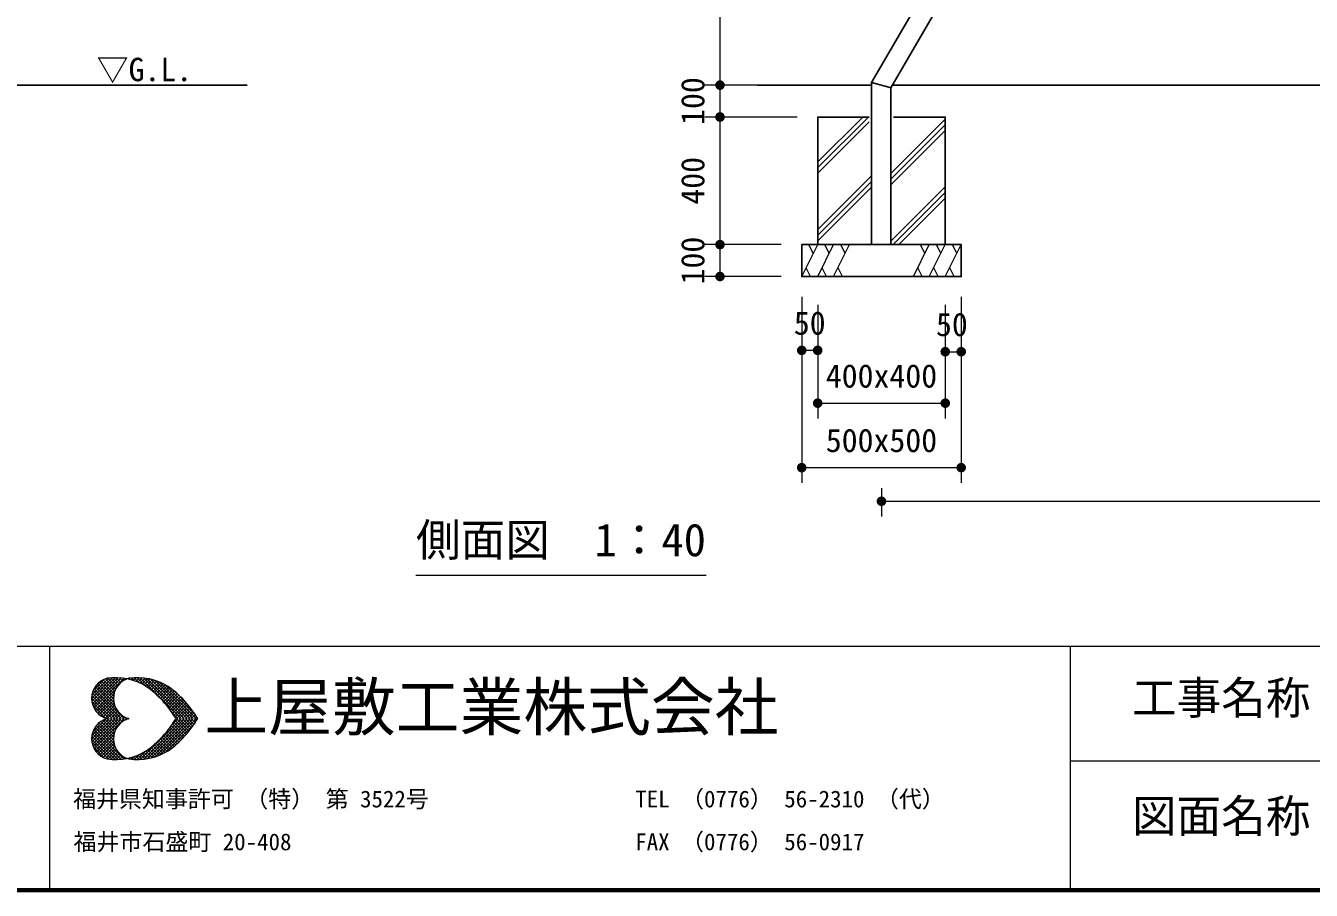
# Model space of a CAD drawing. Units: millimetres at full size, sheet at 1:40, with parts at other scales. Extents: x 600 to 16200, y 600 to 11280.
# Drawn here: x 6084 to 10115, y 600 to 3310 of the extents above; entities that cross this region are included whole.
import ezdxf
from ezdxf.enums import TextEntityAlignment as Align

# ---------------------------------------------------------------- set-up
doc = ezdxf.new("R2010")
doc.units = ezdxf.units.MM
doc.header["$LTSCALE"] = 40
for name, color, linetype, lineweight in [('D-STR', 1, 'Continuous', 13), ('D-STR-DIM\u3000寸法線、寸法値', 7, 'Continuous', 13), ('D-STR-TXT\u3000文字列', 7, 'Continuous', 13), ('D-STR\u3000構造物外形線', 1, 'Continuous', 25), ('D-TTL', 7, 'Continuous', 70), ('D-TTL-FRAM', 7, 'Continuous', 13), ('D-TTL-TXT', 7, 'Continuous', 13)]:
    doc.layers.add(name, color=color, linetype=linetype, lineweight=lineweight)
doc.styles.add('ＭＳ ゴシック', font='')
doc.styles.get('ＭＳ ゴシック').set_extended_font_data('MS Gothic')

# ---------------------------------------------------------------- blocks, each defined once
blk = doc.blocks.new('filled_dot')
at = {"color": 0, "linetype": 'Continuous', "lineweight": -2, "const_width": 1.25}
blk.add_lwpolyline([(-0.625, 0, 1), (0.625, 0, 1)], format="xyb", close=True, dxfattribs=at)

msp = doc.modelspace()

# ---------------------------------------------------------------- linework, layer by layer
at = {"layer": 'D-STR'}
for p, q in [((8517.19, 2523.8), (8567.19, 2623.8)), ((8553.41, 2596.23), (8539.62, 2623.8)), ((8567.19, 2523.8), (8617.19, 2623.8)), ((8603.41, 2596.23), (8589.62, 2623.8)), ((8617.19, 2523.8), (8667.19, 2623.8)), ((8653.41, 2596.23), (8639.62, 2623.8)), ((8867.19, 2523.8), (8917.19, 2623.8)), ((8903.41, 2596.23), (8889.62, 2623.8)), ((8917.19, 2523.8), (8967.19, 2623.8)), ((8953.41, 2596.23), (8939.62, 2623.8)), ((8967.19, 2523.8), (9017.19, 2623.8)), ((9003.41, 2596.23), (8989.62, 2623.8)), ((8544.77, 2523.8), (8530.98, 2551.38)), ((8594.77, 2523.8), (8580.98, 2551.38)), ((8644.77, 2523.8), (8630.98, 2551.38)), ((8894.77, 2523.8), (8880.98, 2551.38)), ((8944.77, 2523.8), (8930.98, 2551.38)), ((8994.77, 2523.8), (8980.98, 2551.38))]:
    msp.add_line(p, q, dxfattribs=at)
at = {"layer": 'D-STR-DIM\u3000寸法線、寸法値'}
for p, q in [((8260.93, 3123.8), (8260.93, 5623.8)), ((8488.75, 3123.8), (8212.93, 3123.8)), ((8673.19, 3123.8), (8212.93, 3123.8)), ((8260.93, 3023.8), (8260.93, 3123.8)), ((8503.19, 3023.8), (8212.93, 3023.8)), ((8503.19, 3023.8), (8212.93, 3023.8)), ((8260.93, 2623.8), (8260.93, 3023.8)), ((8453.19, 2623.8), (8212.93, 2623.8)), ((8453.19, 2623.8), (8212.93, 2623.8)), ((8260.93, 2523.8), (8260.93, 2623.8)), ((8453.19, 2523.8), (8212.93, 2523.8)), ((8517.19, 2459.8), (8517.19, 2244.37)), ((8517.19, 2459.8), (8517.19, 1876.68)), ((9017.19, 2459.8), (9017.19, 2240.08)), ((9017.19, 2459.8), (9017.19, 1876.68)), ((8567.19, 2435.28), (8567.19, 2244.37)), ((8567.19, 2435.28), (8567.19, 2078.75)), ((8967.19, 2435.28), (8967.19, 2078.75)), ((8967.19, 2435.28), (8967.19, 2240.08)), ((8567.19, 2292.37), (8517.19, 2292.37)), ((8967.19, 2288.08), (9017.19, 2288.08)), ((8567.19, 2126.75), (8967.19, 2126.75)), ((8517.19, 1924.68), (9017.19, 1924.68)), ((8767.19, 1860.68), (8767.19, 1771.43)), ((8767.19, 1819.43), (11667.19, 1819.43))]:
    msp.add_line(p, q, dxfattribs=at)
at = {"layer": 'D-STR-TXT\u3000文字列'}
msp.add_line((7307.79, 1588.22), (8217.79, 1588.22), dxfattribs=at)
at = {"layer": 'D-STR\u3000構造物外形線'}
for p, q in [((8736.28, 3132.41), (10094.38, 5471.81)), ((10146.28, 5441.7), (8796.78, 3115.64)), ((6778.15, 3123.8), (5698.9, 3123.8)), ((8377.28, 3123.8), (8736.28, 3123.8)), ((8736.28, 3132.41), (8736.28, 2623.8)), ((8797.19, 3115.64), (8736.28, 3132.21)), ((8736.28, 3132.21), (8797.19, 3115.64)), ((8737.19, 3131.87), (8737.24, 3131.95)), ((8796.78, 3115.64), (8796.78, 2623.8)), ((8797.19, 3115.73), (8797.19, 3115.64)), ((8801.51, 3123.8), (11632.51, 3123.8)), ((8566.78, 3023.4), (8567.19, 3023.8)), ((8566.78, 2881.97), (8708.61, 3023.8)), ((8566.78, 2864.3), (8726.29, 3023.8)), ((8566.78, 2846.62), (8728.63, 3008.47)), ((8796.78, 2846.8), (8966.78, 3016.81)), ((8796.78, 2829.12), (8966.78, 2999.13)), ((8796.78, 2811.45), (8966.78, 2981.45)), ((8566.78, 2669.84), (8736.28, 2839.33)), ((8566.78, 2652.16), (8736.28, 2821.66)), ((8566.78, 2634.49), (8736.28, 2803.98)), ((8796.78, 2634.67), (8966.78, 2804.68)), ((8803.59, 2623.8), (8966.78, 2787)), ((8821.27, 2623.8), (8966.78, 2769.32)), ((8566.78, 2623.8), (8966.78, 2623.8))]:
    msp.add_line(p, q, dxfattribs=at)
msp.add_lwpolyline([(8729.04, 3023.8), (8567.19, 3023.8), (8567.19, 2623.8), (8517.19, 2623.8), (8517.19, 2523.8), (9017.19, 2523.8), (9017.19, 2623.8), (8967.19, 2623.8), (8967.19, 3023.8), (8805.34, 3023.8)], dxfattribs=at)
at = {"layer": 'D-TTL'}
msp.add_lwpolyline([(600, 600), (600, 11280), (16200, 11280), (16200, 600)], close=True, dxfattribs=at)
at = {"layer": 'D-TTL-FRAM'}
for p, q in [((600, 1364.88), (16200, 1364.88)), ((6158.45, 1364.88), (6158.45, 600)), ((12758.45, 1004.88), (9358.45, 1004.88))]:
    msp.add_line(p, q, dxfattribs=at)
at = {"layer": 'D-TTL-TXT'}
for p, q in [((9358.45, 1364.88), (9358.45, 600)), ((6290.79, 1201.56), (6354.95, 1265.73)), ((6291.62, 1192.4), (6364.95, 1265.73)), ((6291.62, 1211.56), (6344.95, 1264.89)), ((6293.29, 1184.9), (6374.12, 1265.73)), ((6294.96, 1177.4), (6382.45, 1264.89)), ((6295.79, 1224.89), (6331.62, 1261.56)), ((6298.29, 1171.56), (6391.62, 1264.06)), ((6315.79, 1252.39), (6359.12, 1209.06)), ((6321.62, 1255.73), (6360.79, 1216.56)), ((6327.45, 1259.89), (6363.29, 1224.06)), ((6334.12, 1262.39), (6365.79, 1230.73)), ((6341.62, 1264.89), (6369.12, 1236.56)), ((6349.95, 1265.73), (6373.29, 1241.56)), ((6359.12, 1265.73), (6377.45, 1247.39)), ((6368.29, 1265.73), (6382.45, 1251.56)), ((6378.29, 1265.73), (6388.29, 1255.73)), ((6388.29, 1264.89), (6394.12, 1259.06)), ((6396.62, 1259.89), (6399.12, 1263.23)), ((6399.95, 1262.39), (6400.79, 1262.39)), ((6406.62, 1261.56), (6410.79, 1264.89)), ((6407.45, 1264.89), (6411.62, 1259.89)), ((6414.12, 1259.06), (6420.79, 1265.73)), ((6416.62, 1264.89), (6425.79, 1255.73)), ((6421.62, 1257.39), (6430.79, 1265.73)), ((6425.79, 1264.89), (6439.95, 1250.73)), ((6429.12, 1254.89), (6439.95, 1265.73)), ((6434.95, 1265.73), (6459.12, 1240.73)), ((6435.79, 1252.39), (6449.12, 1265.73)), ((6442.45, 1249.06), (6457.45, 1264.06)), ((6444.12, 1264.89), (6571.62, 1138.23)), ((6448.29, 1245.73), (6464.95, 1263.23)), ((6454.12, 1264.89), (6580.78, 1138.23)), ((6454.95, 1243.23), (6473.28, 1261.56)), ((6460.79, 1239.06), (6480.78, 1259.89)), ((6464.95, 1263.23), (6589.95, 1138.23)), ((6465.78, 1235.73), (6488.28, 1257.39)), ((6471.62, 1231.56), (6495.78, 1255.73)), ((6476.62, 1261.56), (6599.95, 1138.23)), ((6476.62, 1227.39), (6502.45, 1252.39)), ((6482.45, 1223.23), (6509.12, 1249.89)), ((6489.95, 1257.39), (6609.11, 1138.23)), ((6504.12, 1252.39), (6618.28, 1138.23)), ((6291.62, 1210.73), (6364.95, 1138.23)), ((6293.29, 1218.23), (6374.12, 1138.23)), ((6295.79, 1225.73), (6383.29, 1138.23)), ((6299.12, 1231.56), (6392.45, 1138.23)), ((6301.62, 1238.23), (6364.12, 1176.56)), ((6301.62, 1164.9), (6365.79, 1229.06)), ((6305.79, 1159.9), (6360.79, 1214.9)), ((6306.62, 1243.23), (6359.95, 1189.9)), ((6310.79, 1248.23), (6359.12, 1199.9)), ((6487.45, 1219.06), (6514.95, 1247.39)), ((6492.45, 1214.9), (6521.62, 1244.06)), ((6496.62, 1209.9), (6527.45, 1240.73)), ((6501.62, 1205.73), (6533.28, 1236.56)), ((6506.62, 1200.73), (6538.28, 1233.23)), ((6510.78, 1195.73), (6544.12, 1229.06)), ((6515.78, 1190.73), (6549.12, 1224.06)), ((6519.95, 1185.73), (6554.12, 1219.9)), ((6522.45, 1243.23), (6614.11, 1152.4)), ((6524.12, 1180.73), (6559.12, 1215.73)), ((6528.28, 1175.73), (6564.12, 1211.56)), ((6560.78, 1214.9), (6583.28, 1191.56)), ((6290.79, 1202.4), (6354.95, 1138.23)), ((6291.62, 1191.56), (6345.79, 1138.23)), ((6294.96, 1179.9), (6334.12, 1139.9)), ((6309.96, 1154.9), (6359.12, 1204.06)), ((6314.96, 1150.73), (6359.12, 1194.9)), ((6320.79, 1146.56), (6361.62, 1187.4)), ((6326.62, 1143.23), (6363.29, 1179.9)), ((6333.29, 1139.9), (6365.79, 1173.23)), ((6532.45, 1170.73), (6569.12, 1206.56)), ((6536.62, 1164.9), (6574.12, 1201.56)), ((6540.78, 1159.9), (6578.28, 1197.4)), ((6544.12, 1154.06), (6582.45, 1192.4)), ((6548.28, 1148.23), (6587.45, 1187.4)), ((6551.62, 1142.4), (6591.62, 1182.4)), ((6556.62, 1138.23), (6595.78, 1177.4)), ((6565.78, 1138.23), (6599.95, 1171.56)), ((6290.79, 1073.23), (6354.95, 1137.4)), ((6291.62, 1064.9), (6364.95, 1137.4)), ((6291.62, 1084.06), (6345.79, 1137.4)), ((6293.29, 1057.4), (6374.12, 1137.4)), ((6294.96, 1095.73), (6334.12, 1135.73)), ((6295.79, 1049.9), (6383.29, 1137.4)), ((6299.12, 1044.07), (6392.45, 1137.4)), ((6320.79, 1129.06), (6361.62, 1088.23)), ((6326.62, 1132.4), (6363.29, 1095.73)), ((6333.29, 1135.73), (6365.79, 1102.4)), ((6339.95, 1138.23), (6369.12, 1166.56)), ((6339.95, 1137.4), (6369.12, 1109.06)), ((6349.95, 1138.23), (6373.29, 1161.56)), ((6349.95, 1137.4), (6373.29, 1114.06)), ((6359.12, 1138.23), (6377.45, 1156.56)), ((6359.12, 1137.4), (6377.45, 1119.06)), ((6368.29, 1138.23), (6381.62, 1151.56)), ((6368.29, 1137.4), (6381.62, 1124.06)), ((6377.45, 1138.23), (6387.45, 1147.4)), ((6377.45, 1137.4), (6387.45, 1128.23)), ((6387.45, 1138.23), (6393.29, 1144.06)), ((6387.45, 1137.4), (6393.29, 1131.56)), ((6396.62, 1138.23), (6399.95, 1140.73)), ((6396.62, 1137.4), (6399.95, 1134.9)), ((6399.12, 1140.73), (6402.45, 1138.23)), ((6399.12, 1134.9), (6402.45, 1137.4)), ((6405.79, 1138.23), (6406.62, 1138.23)), ((6405.79, 1137.4), (6406.62, 1137.4)), ((6444.12, 1010.73), (6571.62, 1137.4)), ((6454.12, 1010.73), (6580.78, 1137.4)), ((6464.95, 1012.4), (6589.95, 1137.4)), ((6476.62, 1014.07), (6599.95, 1137.4)), ((6489.95, 1018.23), (6609.11, 1137.4)), ((6504.12, 1023.23), (6618.28, 1137.4)), ((6540.78, 1159.06), (6561.62, 1138.23)), ((6540.78, 1116.56), (6561.62, 1137.4)), ((6551.62, 1133.23), (6591.62, 1093.23)), ((6556.62, 1137.4), (6595.78, 1098.23)), ((6565.78, 1137.4), (6599.95, 1104.06)), ((6575.78, 1138.23), (6604.12, 1166.56)), ((6575.78, 1137.4), (6604.12, 1109.06)), ((6584.95, 1138.23), (6608.28, 1160.73)), ((6584.95, 1137.4), (6608.28, 1114.9)), ((6594.12, 1138.23), (6611.61, 1155.73)), ((6594.12, 1137.4), (6611.61, 1119.9)), ((6603.28, 1138.23), (6615.78, 1149.9)), ((6603.28, 1137.4), (6615.78, 1125.73)), ((6613.28, 1138.23), (6619.11, 1144.06)), ((6613.28, 1137.4), (6619.11, 1131.56)), ((6622.45, 1138.23), (6623.28, 1138.23)), ((6622.45, 1137.4), (6623.28, 1137.4)), ((6293.29, 1090.73), (6374.12, 1009.9)), ((6294.96, 1098.23), (6382.45, 1010.73)), ((6298.29, 1104.06), (6391.62, 1011.57)), ((6301.62, 1110.73), (6365.79, 1046.57)), ((6301.62, 1037.4), (6364.12, 1099.06)), ((6305.79, 1115.73), (6360.79, 1060.73)), ((6309.96, 1120.73), (6359.12, 1071.57)), ((6314.96, 1124.9), (6359.12, 1080.73)), ((6519.95, 1089.9), (6554.12, 1055.73)), ((6522.45, 1032.4), (6614.11, 1123.23)), ((6524.12, 1094.9), (6559.12, 1059.9)), ((6528.28, 1099.9), (6564.12, 1064.07)), ((6532.45, 1104.9), (6569.12, 1069.07)), ((6536.62, 1110.73), (6574.12, 1074.07)), ((6540.78, 1115.73), (6578.28, 1078.23)), ((6544.12, 1121.56), (6582.45, 1083.23)), ((6548.28, 1127.4), (6587.45, 1088.23)), ((6290.79, 1074.07), (6354.95, 1009.9)), ((6291.62, 1083.23), (6364.95, 1009.9)), ((6291.62, 1064.07), (6344.95, 1010.73)), ((6295.79, 1050.73), (6331.62, 1014.07)), ((6306.62, 1032.4), (6359.95, 1085.73)), ((6310.79, 1027.4), (6359.12, 1075.73)), ((6315.79, 1023.23), (6359.12, 1066.57)), ((6321.62, 1019.9), (6360.79, 1059.07)), ((6327.45, 1015.73), (6363.29, 1051.57)), ((6476.62, 1048.23), (6502.45, 1023.23)), ((6482.45, 1052.4), (6509.12, 1025.73)), ((6487.45, 1056.57), (6514.95, 1028.23)), ((6492.45, 1060.73), (6521.62, 1031.57)), ((6496.62, 1065.73), (6527.45, 1034.9)), ((6501.62, 1069.9), (6533.28, 1039.07)), ((6506.62, 1074.9), (6538.28, 1042.4)), ((6510.78, 1079.9), (6544.12, 1046.57)), ((6515.78, 1084.9), (6549.12, 1051.57)), ((6560.78, 1060.73), (6583.28, 1084.06)), ((6334.12, 1013.23), (6365.79, 1044.9)), ((6341.62, 1010.73), (6369.12, 1039.07)), ((6349.95, 1009.9), (6373.29, 1034.07)), ((6359.12, 1009.9), (6377.45, 1028.23)), ((6368.29, 1009.9), (6382.45, 1024.07)), ((6378.29, 1009.9), (6388.29, 1019.9)), ((6388.29, 1010.73), (6394.12, 1016.57)), ((6396.62, 1015.73), (6399.12, 1012.4)), ((6399.95, 1013.23), (6400.79, 1013.23)), ((6406.62, 1014.07), (6410.79, 1010.73)), ((6407.45, 1010.73), (6411.62, 1015.73)), ((6414.12, 1016.57), (6420.79, 1009.9)), ((6416.62, 1010.73), (6425.79, 1019.9)), ((6421.62, 1018.23), (6430.79, 1009.9)), ((6425.79, 1010.73), (6439.95, 1024.9)), ((6429.12, 1020.73), (6439.95, 1009.9)), ((6434.95, 1009.9), (6459.12, 1034.9)), ((6435.79, 1023.23), (6449.12, 1009.9)), ((6442.45, 1026.57), (6457.45, 1011.57)), ((6448.29, 1029.9), (6464.95, 1012.4)), ((6454.95, 1032.4), (6473.28, 1014.07)), ((6460.79, 1036.57), (6480.78, 1015.73)), ((6465.78, 1039.9), (6488.28, 1018.23)), ((6471.62, 1044.07), (6495.78, 1019.9))]:
    msp.add_line(p, q, dxfattribs=at)
for centre, radius, start, end in [((6356.44, 1201.38), 65.57, 105.2024, 254.7976), ((6364.74, 1078.44), 187.96, 58.71735, 97.79751), ((6424.91, 1201.38), 65.57, 105.2024, 254.7976), ((6433.21, 1078.44), 187.96, 58.71735, 97.79751), ((6267.99, 967.68), 333.81, 30.69974, 54.3922), ((6336.46, 967.68), 333.81, 30.69974, 54.3922), ((6356.44, 1074.83), 65.57, 105.2024, 254.7976), ((6424.91, 1074.83), 65.57, 105.2024, 254.7976), ((6267.99, 1308.53), 333.81, 305.6078, 329.30026), ((6336.46, 1308.53), 333.81, 305.6078, 329.30026), ((6364.74, 1197.77), 187.96, 262.20249, 301.28265), ((6433.21, 1197.77), 187.96, 262.20249, 301.28265)]:
    msp.add_arc(centre, radius, start, end, dxfattribs=at)

# ---------------------------------------------------------------- block references
at = {"layer": 'D-STR-DIM\u3000寸法線、寸法値', "xscale": 12, "yscale": 12}
for p, rotation in [((8260.93, 3123.8), 90), ((8260.93, 3123.8), 270), ((8260.93, 3023.8), 270), ((8260.93, 3023.8), 90), ((8260.93, 2623.8), 90), ((8260.93, 2623.8), 270), ((8260.93, 2523.8), 90), ((8567.19, 2292.37), 180), ((9017.19, 2288.08), 180), ((8967.19, 2126.75), 180), ((9017.19, 1924.68), 180)]:
    msp.add_blockref('filled_dot', p, dxfattribs=dict(at, rotation=rotation))
for p in [(8517.19, 2292.37), (8967.19, 2288.08), (8567.19, 2126.75), (8517.19, 1924.68), (8767.19, 1819.43)]:
    msp.add_blockref('filled_dot', p, dxfattribs=at)

# ---------------------------------------------------------------- texts
at = {"layer": 'D-STR-DIM\u3000寸法線、寸法値', "style": 'ＭＳ ゴシック'}
for s, p in [('100', (8175.42, 3073.8)), ('400', (8175.42, 2823.8)), ('100', (8175.42, 2573.8))]:
    msp.add_text(s, height=73.31, rotation=90, dxfattribs=at).set_placement(p, align=Align.MIDDLE_CENTER)
for s, p in [('50', (8542.19, 2377.88)), ('50', (8987.98, 2373.59)), ('400x400', (8767.19, 2212.26)), ('500x500', (8767.19, 2010.19))]:
    msp.add_text(s, height=73.31, dxfattribs=at).set_placement(p, align=Align.MIDDLE_CENTER)
at = {"layer": 'D-STR-TXT\u3000文字列', "style": 'ＭＳ ゴシック'}
for s, height, p in [('▽G.L.', 73.31, (6306.62, 3114.05)), ('側面図\u30001：40', 102.6, (7307.79, 1616.22))]:
    msp.add_text(s, height=height, dxfattribs=at).set_placement(p, align=Align.BOTTOM_LEFT)
at = {"layer": 'D-TTL-TXT', "style": 'ＭＳ ゴシック'}
for s, height, p in [('上屋敷工業株式会社', 146.6, (6644.53, 1057.64)), ('工事名称', 102.6, (9552.32, 1121.21)), ('福井県知事許可 （特） 第 3522号', 52.79, (6232.59, 843.96)), ('TEL （0776） 56-2310 （代）', 52.79, (7995.2, 843.96)), ('図面名称', 102.6, (9552.32, 750.8)), ('福井市石盛町 20-408', 52.79, (6234.05, 709.63)), ('FAX （0776） 56-0917', 52.79, (7995.2, 709.63))]:
    msp.add_text(s, height=height, dxfattribs=at).set_placement(p, align=Align.BOTTOM_LEFT)

doc.saveas('drawing.dxf')
